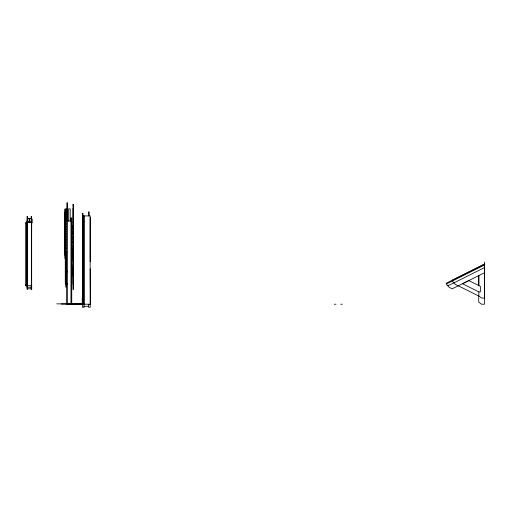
<?xml version="1.0" encoding="UTF-8"?>
<svg xmlns="http://www.w3.org/2000/svg" width="510" height="510" viewBox="0 0 510 510"><rect width="100%" height="100%" fill="white"/><g stroke="black" fill="none" stroke-linecap="round" stroke-linejoin="round"><path stroke-width="0.76" d="M26.851 222.232L26.66 285.715L25.5 285.842L25.793 284.682L26.239 284.567L26.239 223.259L25.793 223.068M31.155 285.708L31.155 289.304L31.665 289.304L31.665 285.708L26.985 285.645L26.985 222.105L31.665 222.105L31.371 285.708M65.407 261.094L65.395 261.866L65.382 261.094M65.407 250.569C65.452 247.707 65.414 257.289 65.382 254.42M65.414 259.367L65.414 258.978M65.93 271.817L65.93 272.2M65.93 284.14L65.93 284.523M65.93 274.68L65.93 269.312M65.93 287.002L65.93 281.635M31.665 285.415L31.346 285.645L31.665 284.51M66.153 252.495L66.153 255.58M66.153 284.331L66.153 287.41M468.843 280.583L462.525 283.745L478.852 291.905L478.852 295.947L481.676 298.063L484.5 298.063L484.5 264.129L452.23 280.264L453.607 283.024L484.5 267.578M446.505 283.923L484.5 264.99M454.62 282.451L447.538 285.989L446.161 283.235L484.5 264.129M484.5 272.742L452.192 288.832L449.029 287.257L448.086 285.358M73.019 254.783L73.536 254.783M73.019 268.668L73.536 268.668M73.019 204.873L73.536 204.873M73.019 205.772L73.536 205.772M66.861 208.341L67.371 208.341L67.307 221.436L66.606 221.436M73.019 208.341L73.536 208.341M66.861 208.851L67.371 208.851M73.019 208.851L73.536 208.851M66.861 209.368L67.371 209.368M73.536 209.368L73.089 209.368L73.089 284.331L73.536 284.331M66.09 212.192L65.242 212.192L65.242 229.392L66.09 229.392M65.694 212.479L66.026 212.479M65.694 214.022L66.026 214.022M65.694 215.558L66.026 215.558M65.694 217.101L66.026 217.101M82.499 217.451L83.015 217.451M66.606 217.84L67.371 217.84M82.499 217.968L83.525 217.968M27.559 218.446L31.155 218.446M65.694 218.643L66.026 218.643M82.76 218.994L83.27 218.994L83.27 304.228M31.665 219.217L32.181 219.217L32.181 222.813L31.665 222.813M65.694 220.18L66.026 220.18M26.985 220.824L26.985 287.334M67.371 220.919L70.966 220.919M82.499 221.563L83.978 221.563M65.694 221.722L66.026 221.722M27.049 222.041L31.665 222.041M73.019 222.303L73.536 222.303M26.724 222.36L25.793 222.36L25.793 285.415M65.694 223.265L66.026 223.265M65.694 224.802L66.026 224.802M73.019 225.388L73.536 225.388M73.019 225.809L73.536 225.809M65.694 226.344L66.026 226.344M73.019 226.976L73.536 226.976M73.019 227.039L73.536 227.09M73.019 227.211L73.536 227.243M65.694 227.881L66.026 227.881M73.019 227.874L73.536 227.893M73.019 228.136L73.536 228.136M73.019 228.327L73.536 228.327M73.019 228.391L73.536 228.391M73.019 229.168L73.536 229.168M73.019 231.196L73.536 231.221M73.019 231.336L73.536 231.336M66.09 231.444L65.242 231.444L65.242 248.644L66.09 248.644M73.019 231.47L73.536 231.47M65.694 231.757L66.026 231.757M73.019 231.916L73.536 231.916M73.019 232.177L73.536 232.114M73.019 232.452L73.536 232.452M73.019 232.56L73.536 232.56M73.019 232.707L73.536 232.707M73.019 232.891L73.536 232.891M73.019 233L73.536 233M73.019 233.102L73.536 233.102M73.019 233.159L73.536 233.166M65.694 233.299L66.026 233.299M73.019 233.299L73.536 233.299M73.019 234.166L73.536 234.166M73.019 234.549L73.536 234.549M73.019 234.747L73.536 234.747M65.694 234.842L66.026 234.842M65.694 236.379L66.026 236.379M73.019 236.799L73.536 236.799M73.019 237.571L73.536 237.571M65.694 237.921L66.026 237.921M73.019 238.272L73.536 238.272M65.694 239.458L66.026 239.458M73.019 239.662L73.536 239.662M65.694 241L66.026 241M73.019 241.096L73.536 241.096M73.019 241.287L73.536 241.287M73.019 241.421L73.536 241.421M73.019 241.721L73.536 241.676M73.019 242.25L73.536 242.25M73.019 242.467L73.536 242.448M65.694 242.543L66.026 242.543M73.019 242.562L73.536 242.562M73.019 242.83L73.536 242.843M73.019 243.104L73.536 243.104M65.694 244.08L66.026 244.08M65.694 245.622L66.026 245.622M73.019 245.858L73.536 245.858M73.019 246.668L73.536 246.668M65.694 247.165L66.026 247.165M73.019 247.987L73.536 247.987M73.019 248.089L73.536 248.089M73.019 248.338L73.536 248.242M65.694 248.701L66.026 248.701M73.019 249.371L73.536 249.371M73.019 249.428L73.536 249.428M73.019 249.683L73.536 249.702M73.019 249.811L73.536 249.811M73.019 249.925L73.536 249.925M73.019 250.072L73.536 250.072M73.019 250.372L73.536 250.372M64.853 251.73L66.67 251.73M65.401 251.781L66.026 251.781M73.019 251.921L73.536 251.921M73.019 252.048L73.536 252.048M73.019 252.367L73.536 252.367M65.274 252.495L66.861 252.495M73.019 252.495L73.536 252.495M73.019 252.679L73.536 252.603M73.019 252.75L73.536 252.756M73.019 252.813L73.536 252.852M73.019 252.96L73.536 252.96M73.019 253.738L73.536 253.738M73.019 254.337L73.536 254.337M73.019 254.471L73.536 254.471M73.019 254.592L73.536 254.592M73.536 254.688L73.019 254.688L73.536 254.809M73.536 254.923L73.019 254.923L73.536 255.032M73.019 255.108L73.536 255.064M73.019 255.172L73.536 255.172M65.465 255.319L64.948 255.319L64.948 212.192M73.019 255.433L73.536 255.459L73.019 255.542M73.019 255.695L73.536 255.778M73.019 256.109L73.536 256.109M73.019 256.275L73.536 256.313M73.019 256.39L73.536 256.415M73.019 256.447L73.536 256.505M73.019 256.536L73.536 256.606M73.019 256.696L73.536 256.721L73.019 256.76M73.019 256.957L73.536 256.983M73.019 257.059L73.536 257.059M73.019 257.257L73.536 257.257M73.019 257.799L73.536 257.792M73.019 257.85L73.536 257.85M73.019 257.933L73.536 257.933M73.536 258.098L73.019 258.098L73.536 258.188M73.019 258.232L73.536 258.232M66.67 258.404L64.853 258.404L64.853 209.113L66.67 209.113L66.606 304.1M73.019 258.487L73.536 258.449M73.019 258.742L73.536 258.742M65.828 258.972L66.542 258.972M65.274 259.169L66.861 259.169M73.019 259.169L73.536 259.169M73.019 260.419L73.536 260.419M65.828 260.514L66.542 260.514M73.019 260.859L73.536 260.859M65.828 262.051L66.542 262.051M484.5 262.076L484.372 304.228L481.548 304.228L478.724 302.105L478.724 296.01L457.597 285.447M65.828 263.594L66.542 263.594M73.019 264.817L73.536 264.817M65.828 265.13L66.542 265.13M73.019 266.201L73.536 266.201M65.828 266.673L66.542 266.673M73.019 267.036L73.536 267.036M73.019 267.552L73.536 267.552M65.382 268.158L66.606 268.158M73.019 268.413L73.536 268.413M73.019 268.891L73.536 268.929M73.019 269.025L73.536 268.993M73.019 269.21L73.536 269.21M73.019 269.363L73.536 269.363M73.019 269.427L73.536 269.458M73.019 269.618L73.536 269.618M73.019 269.873L73.536 269.873M73.019 270L73.536 270M73.019 270.166L73.536 270.166M73.019 270.383L73.536 270.338M73.019 270.453L73.536 270.453M73.019 270.644L73.536 270.625M73.019 270.772L73.536 270.835M73.019 271.033L73.536 271.033M73.019 271.09L73.536 271.09M65.28 271.237L67.224 271.237M73.019 271.671L73.536 271.671M73.019 271.734L73.536 271.734M73.019 271.926L73.536 271.926M65.93 272.008L67.224 272.008M73.089 272.008L73.536 272.008M73.019 272.187L73.536 272.187M73.019 272.315L73.536 272.315M65.828 272.837L66.542 272.837M73.019 272.863L73.536 272.863M73.019 272.952L73.536 272.952M73.019 273.079L73.536 273.079M73.019 273.15L73.536 273.201M73.019 273.405L73.536 273.405M73.019 273.468L73.536 273.519M73.019 273.551L73.536 273.551M73.536 273.723L73.019 273.723L73.536 273.819M73.019 273.876L73.536 273.908M73.019 273.972L73.536 274.042M73.019 274.093L73.536 274.093M73.019 274.208L73.536 274.208M65.828 274.374L66.542 274.374M73.019 274.291L73.536 274.31M73.019 274.482L73.536 274.482M73.019 274.794L73.536 274.794M73.019 274.833L73.536 274.833M73.019 275.508L73.536 275.508M65.828 275.916L66.542 275.916M73.019 277.14L73.536 277.14M65.828 277.453L66.542 277.453M65.828 278.995L66.542 278.995M66.606 280.481L65.382 280.481L65.382 258.047M31.18 282.986L31.665 282.986M67.224 283.56L65.28 283.56L65.274 256.479M65.93 284.331L67.224 284.331M27.559 287.251L31.155 287.251M27.559 288.787L31.155 288.787M478.852 291.905L480.394 291.905L480.394 286.359L468.709 280.519M82.76 298.063L82.244 298.063L82.244 304.228M56.757 303.864L82.76 303.864M61.232 304.036L83.053 304.036M66.912 304.164L90.461 304.228L90.2 268.821M334.324 304.228L335.962 304.228M340.769 304.228L342.382 304.228M83.723 306.28L88.663 306.28M73.019 275.126L73.536 275.253M458.26 285.861L455.098 284.287L454.155 282.393M478.852 275.476L478.852 285.587M478.724 275.54L478.724 285.772M90.2 217.451L90.2 261.713M90.2 304.228L90.2 307.307L88.663 307.307L88.663 304.228M90.136 304.228L90.136 215.915L83.525 215.915L83.525 304.228M89.173 216.01L89.173 211.803L88.663 211.803L88.663 215.787M84.042 215.915L84.042 307.307L82.499 307.307L82.499 213.346L83.015 213.346L83.015 304.228M83.978 215.915L83.978 304.228M82.76 217.968L82.76 304.228M71.738 304.1L71.738 217.84L70.966 217.84L70.966 304.1M70.195 221.283L70.195 208.851L68.659 208.851L68.659 221.283M67.371 304.1L67.371 202.693L66.861 202.693L66.861 217.802M67.199 210.139L67.199 221.244M66.561 251.322L66.561 252.896M66.561 255.255L66.561 258.404M66.198 258.544L66.198 283.56M66.096 258.047L66.096 268.158M66.096 270.938L66.096 280.481M65.643 209.113L65.643 251.73M65.573 212.192L65.573 229.392M65.573 231.444L65.573 248.644M65.541 251.322L65.541 258.404M65.439 251.424L65.439 255.319M65.274 252.112L65.274 255.191M65.172 209.113L65.172 251.73M31.665 289.304L31.665 216.393L31.155 216.393L31.155 222.041M29.612 218.446L29.612 222.041M29.102 218.446L29.102 222.041M27.559 222.041L27.559 216.393L27.049 216.393L27.049 289.304L27.559 289.304L27.559 285.708M73.536 204.363L73.019 204.363L73.019 289.463L73.536 289.463L73.536 204.363M73.536 227.403L73.019 227.403L73.536 227.454M73.536 230.979L73.019 230.979L73.536 231.036M73.536 232.273L73.019 232.286L73.536 232.299M73.536 237.297L73.019 237.297L73.536 237.316M73.536 253.527L73.019 253.527L73.536 253.566M73.536 268.77L73.019 268.77L73.536 268.776M73.536 269.07L73.019 269.07L73.536 269.07"/></g></svg>
